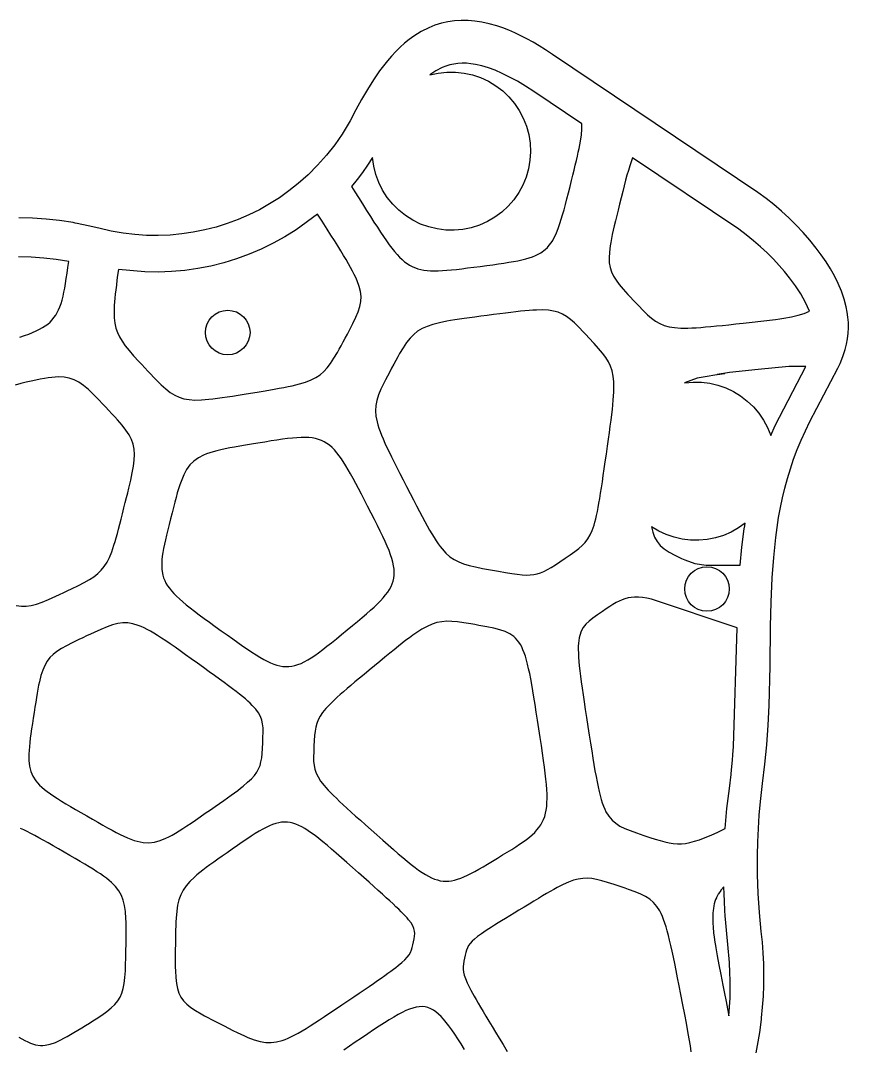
# Model space of a CAD drawing. Header units: millimetres. Extents: x -12999 to -11463, y -8335 to -6839.
# Drawn here: x -12206 to -11463, y -7759 to -6839 of the extents above; entities that cross this region are included whole.
import ezdxf

# ---------------------------------------------------------------- set-up
doc = ezdxf.new("R2010")
doc.units = ezdxf.units.MM
doc.header["$MEASUREMENT"] = 0

msp = doc.modelspace()

# ---------------------------------------------------------------- linework, layer by layer
at = {"color": 5, "linetype": 'Continuous'}
for points in [[(-11546.42, -7769.76), (-11544.13, -7758.25), (-11542.22, -7746.65), (-11540.71, -7734.97), (-11540.67, -7734.58), (-11540.63, -7734.19), (-11540.58, -7733.8), (-11540.54, -7733.41), (-11539.64, -7723.74), (-11539, -7714.04), (-11538.63, -7704.32), (-11538.54, -7694.59), (-11538.71, -7684.87), (-11539.16, -7675.16), (-11539.87, -7665.46), (-11540.85, -7655.8), (-11542.55, -7638.83), (-11543.69, -7621.81), (-11544.3, -7604.77), (-11544.36, -7587.71), (-11544.07, -7575.61), (-11543.5, -7563.52), (-11542.67, -7551.45), (-11541.56, -7539.4), (-11539.63, -7523.21), (-11537.55, -7505.86), (-11535.93, -7488.41), (-11534.73, -7470.87), (-11533.9, -7453.26), (-11532.99, -7417.87), (-11532.46, -7382.4), (-11531.94, -7360.45), (-11531.01, -7338.59), (-11529.74, -7320.41), (-11527.87, -7302.37), (-11525.28, -7284.49), (-11523.67, -7275.62), (-11521.82, -7266.8), (-11519.73, -7258.04), (-11517.38, -7249.34), (-11514.75, -7240.69), (-11511.84, -7232.11), (-11508.63, -7223.6), (-11505.12, -7215.15), (-11501.3, -7206.78), (-11497.16, -7198.47), (-11472.26, -7150.58), (-11470.11, -7146.18), (-11467.54, -7140.02), (-11465.48, -7133.86), (-11464.23, -7128.95), (-11463.35, -7124.04), (-11462.81, -7119.16), (-11462.58, -7114.31), (-11462.67, -7109.51), (-11463.03, -7104.78), (-11463.67, -7100.13), (-11464.55, -7095.57), (-11466.43, -7088.44), (-11468.84, -7081.43), (-11471.74, -7074.53), (-11475.09, -7067.75), (-11478.72, -7061.32), (-11482.69, -7055.01), (-11486.97, -7048.8), (-11491.52, -7042.69), (-11497.2, -7035.64), (-11503.18, -7028.79), (-11509.42, -7022.16), (-11515.91, -7015.76), (-11522.62, -7009.62), (-11529.53, -7003.74), (-11536.61, -6998.16), (-11543.84, -6992.87), (-11544.01, -6992.75), (-11728.23, -6868.99), (-11734.52, -6864.86), (-11740.14, -6861.36), (-11745.7, -6858.08), (-11751.2, -6855.04), (-11756.66, -6852.22), (-11762.08, -6849.65), (-11767.46, -6847.33), (-11772.82, -6845.26), (-11778.16, -6843.44), (-11784.98, -6841.51), (-11791.8, -6840.02), (-11797.9, -6839.1), (-11804, -6838.61), (-11810.09, -6838.55), (-11816.13, -6838.93), (-11822.1, -6839.76), (-11827.98, -6841.05), (-11833.74, -6842.79), (-11839.34, -6845.01), (-11846.17, -6848.44), (-11852.67, -6852.49), (-11856.94, -6855.6), (-11861.08, -6858.96), (-11865.08, -6862.57), (-11868.96, -6866.42), (-11872.73, -6870.48), (-11876.39, -6874.75), (-11883.42, -6883.84), (-11888.98, -6891.89), (-11894.37, -6900.41), (-11899.61, -6909.34), (-11904.72, -6918.65), (-11909.95, -6928.6), (-11917, -6940.44), (-11923.75, -6950.01), (-11931.15, -6959.45), (-11939.1, -6968.44), (-11947.58, -6976.94), (-11956.58, -6984.93), (-11964.81, -6991.45), (-11973.37, -6997.53), (-11982.21, -7003.14), (-11991.34, -7008.27), (-12000.73, -7012.93), (-12010.35, -7017.08), (-12020.2, -7020.74), (-12030.23, -7023.87), (-12040.41, -7026.48), (-12050.7, -7028.54), (-12061.09, -7030.06), (-12071.54, -7031.03), (-12082.05, -7031.45), (-12092.56, -7031.33), (-12103.04, -7030.64), (-12113.46, -7029.42), (-12124.49, -7027.5), (-12135.42, -7024.97), (-12145.06, -7022.63), (-12154.79, -7020.6), (-12156.66, -7020.25), (-12158.53, -7019.91), (-12170.61, -7018.03), (-12182.78, -7016.68), (-12195.05, -7015.86), (-12207.37, -7015.59)], [(-12206.27, -7122.69), (-12202.19, -7121.3), (-12198.42, -7119.91), (-12194.93, -7118.52), (-12191.73, -7117.09), (-12188.78, -7115.63), (-12186.08, -7114.11), (-12183.6, -7112.53), (-12181.34, -7110.85), (-12179.27, -7109.07), (-12177.39, -7107.17), (-12175.69, -7105.13), (-12174.15, -7102.95), (-12172.76, -7100.6), (-12171.51, -7098.09), (-12170.38, -7095.39), (-12169.36, -7092.48), (-12168.43, -7089.36), (-12167.58, -7086.01), (-12166.79, -7082.41), (-12166.05, -7078.55), (-12165.34, -7074.41), (-12164.64, -7069.98), (-12163.95, -7065.25), (-12163.25, -7060.19), (-12162.51, -7054.8), (-12173.65, -7053.01), (-12184.87, -7051.73), (-12196.17, -7050.95), (-12207.52, -7050.69)], [(-12209.5, -7363.41), (-12204.98, -7364.06), (-12200.55, -7364.05), (-12196.05, -7363.41), (-12191.31, -7362.17), (-12186.17, -7360.36), (-12180.49, -7358.01), (-12177.4, -7356.63), (-12174.11, -7355.13), (-12170.61, -7353.51), (-12166.88, -7351.77), (-12163.3, -7350.09), (-12159.93, -7348.5), (-12153.83, -7345.56), (-12148.5, -7342.83), (-12143.84, -7340.2), (-12139.8, -7337.56), (-12136.28, -7334.8), (-12133.21, -7331.8), (-12130.51, -7328.46), (-12128.11, -7324.66), (-12125.92, -7320.28), (-12123.87, -7315.23), (-12121.87, -7309.39), (-12120.87, -7306.14), (-12119.85, -7302.64), (-12118.81, -7298.9), (-12117.73, -7294.88), (-12116.61, -7290.59), (-12115.43, -7286), (-12114.19, -7281.09), (-12112.87, -7275.87), (-12111.66, -7271.08), (-12110.53, -7266.55), (-12109.47, -7262.29), (-12108.49, -7258.26), (-12107.59, -7254.47), (-12106.77, -7250.9), (-12105.4, -7244.36), (-12104.38, -7238.53), (-12103.73, -7233.11), (-12103.51, -7228.02), (-12103.82, -7223.23), (-12104.72, -7218.77), (-12106.22, -7214.55), (-12108.35, -7210.4), (-12111.14, -7206.16), (-12114.63, -7201.68), (-12116.63, -7199.3), (-12118.82, -7196.8), (-12121.2, -7194.16), (-12123.77, -7191.37), (-12126.53, -7188.4), (-12129.48, -7185.24), (-12132.38, -7182.14), (-12135.11, -7179.24), (-12137.69, -7176.55), (-12140.14, -7174.05), (-12144.73, -7169.64), (-12149.06, -7165.99), (-12153.28, -7163.07), (-12157.55, -7160.88), (-12161.96, -7159.4), (-12166.67, -7158.58), (-12171.86, -7158.36), (-12174.69, -7158.47), (-12177.7, -7158.72), (-12180.91, -7159.12), (-12184.34, -7159.65), (-12188, -7160.31), (-12191.92, -7161.12), (-12196.11, -7162.05), (-12200.59, -7163.11), (-12205.38, -7164.3), (-12210.5, -7165.62)], [(-12207.22, -7750.68), (-12204.45, -7752.35), (-12201.82, -7753.8), (-12199.31, -7755.04), (-12196.9, -7756.07), (-12192.32, -7757.51), (-12187.91, -7758.15), (-12185.73, -7758.18), (-12183.55, -7758.01), (-12179.12, -7757.11), (-12174.46, -7755.48), (-12169.45, -7753.15), (-12166.77, -7751.74), (-12163.94, -7750.17), (-12160.96, -7748.43), (-12157.79, -7746.55), (-12154.42, -7744.51), (-12150.85, -7742.32), (-12147.27, -7740.14), (-12143.92, -7738.08), (-12140.79, -7736.14), (-12137.87, -7734.3), (-12132.62, -7730.86), (-12128.13, -7727.65), (-12124.32, -7724.55), (-12121.13, -7721.46), (-12118.52, -7718.26), (-12116.44, -7714.88), (-12114.82, -7711.2), (-12113.6, -7707.12), (-12112.69, -7702.51), (-12112.06, -7697.27), (-12111.63, -7691.3), (-12111.48, -7688), (-12111.36, -7684.47), (-12111.26, -7680.71), (-12111.18, -7676.7), (-12111.11, -7672.42), (-12111.04, -7667.87), (-12110.97, -7663.26), (-12110.92, -7658.94), (-12110.89, -7654.88), (-12110.9, -7651.08), (-12110.96, -7647.51), (-12111.07, -7644.16), (-12111.49, -7638.07), (-12112.26, -7632.68), (-12113.46, -7627.87), (-12115.16, -7623.52), (-12117.45, -7619.5), (-12120.4, -7615.69), (-12124.11, -7611.97), (-12126.26, -7610.11), (-12128.64, -7608.22), (-12131.24, -7606.3), (-12134.08, -7604.32), (-12137.17, -7602.27), (-12140.52, -7600.14), (-12144.14, -7597.91), (-12148.03, -7595.56), (-12152.21, -7593.09), (-12156.69, -7590.47), (-12161.48, -7587.69), (-12166.59, -7584.73), (-12171.72, -7581.77), (-12176.53, -7579), (-12181.05, -7576.41), (-12185.29, -7574.01), (-12189.26, -7571.8), (-12192.99, -7569.77), (-12196.48, -7567.91), (-12199.77, -7566.24), (-12202.86, -7564.74), (-12205.77, -7563.41)], [(-11603.64, -7763.98), (-11604.47, -7758.37), (-11605.48, -7752.23), (-11606.66, -7745.52), (-11608.02, -7738.22), (-11609.53, -7730.28), (-11611.21, -7721.68), (-11613.03, -7712.36), (-11614.53, -7704.76), (-11615.93, -7697.63), (-11617.26, -7690.96), (-11618.53, -7684.71), (-11619.73, -7678.89), (-11620.89, -7673.47), (-11622.01, -7668.43), (-11623.11, -7663.76), (-11624.18, -7659.43), (-11625.25, -7655.44), (-11626.31, -7651.76), (-11627.39, -7648.37), (-11628.49, -7645.27), (-11629.61, -7642.43), (-11630.77, -7639.84), (-11631.98, -7637.47), (-11634.58, -7633.35), (-11637.5, -7629.92), (-11640.83, -7627.02), (-11644.67, -7624.52), (-11649.08, -7622.31), (-11654.14, -7620.24), (-11659.91, -7618.16), (-11663.1, -7617.08), (-11666.5, -7615.93), (-11673.02, -7613.76), (-11678.79, -7611.9), (-11683.96, -7610.39), (-11688.65, -7609.24), (-11692.98, -7608.5), (-11697.08, -7608.17), (-11701.09, -7608.29), (-11705.12, -7608.89), (-11709.32, -7610), (-11713.79, -7611.63), (-11718.68, -7613.82), (-11724.11, -7616.59), (-11727.07, -7618.2), (-11730.21, -7619.97), (-11733.55, -7621.9), (-11737.11, -7623.99), (-11740.9, -7626.25), (-11744.93, -7628.67), (-11749.23, -7631.27), (-11753.8, -7634.04), (-11758.38, -7636.82), (-11762.66, -7639.42), (-11766.67, -7641.86), (-11770.42, -7644.14), (-11773.91, -7646.28), (-11777.16, -7648.29), (-11780.17, -7650.17), (-11782.95, -7651.92), (-11785.51, -7653.57), (-11787.87, -7655.11), (-11792.01, -7657.91), (-11795.44, -7660.41), (-11798.23, -7662.66), (-11800.48, -7664.73), (-11802.25, -7666.69), (-11803.62, -7668.61), (-11804.67, -7670.55), (-11805.49, -7672.58), (-11806.14, -7674.77), (-11806.71, -7677.19), (-11807.28, -7679.89), (-11807.82, -7682.61), (-11808.23, -7685.09), (-11808.46, -7687.46), (-11808.45, -7689.83), (-11808.13, -7692.34), (-11807.46, -7695.1), (-11806.38, -7698.23), (-11804.83, -7701.87), (-11803.86, -7703.91), (-11802.75, -7706.13), (-11801.5, -7708.53), (-11800.1, -7711.13), (-11798.53, -7713.95), (-11796.8, -7717), (-11794.9, -7720.3), (-11792.82, -7723.86), (-11790.55, -7727.7), (-11788.08, -7731.83), (-11785.41, -7736.28), (-11782.54, -7741.04), (-11779.45, -7746.15), (-11776.13, -7751.61), (-11772.59, -7757.44), (-11768.81, -7763.66)], [(-11807.2, -7761.73), (-11810.28, -7756.82), (-11813.2, -7752.26), (-11815.98, -7748.05), (-11818.63, -7744.19), (-11821.17, -7740.67), (-11823.62, -7737.49), (-11825.99, -7734.65), (-11828.31, -7732.14), (-11830.58, -7729.95), (-11832.83, -7728.09), (-11835.09, -7726.52), (-11837.47, -7725.22), (-11840, -7724.23), (-11842.65, -7723.59), (-11845.32, -7723.34), (-11848.01, -7723.43), (-11850.76, -7723.85), (-11853.64, -7724.57), (-11856.67, -7725.6), (-11859.87, -7726.93), (-11863.27, -7728.55), (-11866.88, -7730.47), (-11870.72, -7732.67), (-11874.81, -7735.15), (-11879.17, -7737.91), (-11883.82, -7740.93), (-11888.79, -7744.22), (-11894.08, -7747.77), (-11899.72, -7751.57), (-11905.32, -7755.35), (-11910.57, -7758.91), (-11915.47, -7762.25)]]:
    msp.add_lwpolyline(points, dxfattribs=at)
for points in [[(-11724.02, -7027.48), (-11722.78, -7024.22), (-11721.56, -7020.7), (-11720.36, -7016.89), (-11719.15, -7012.78), (-11717.92, -7008.37), (-11716.66, -7003.64), (-11715.35, -6998.57), (-11713.97, -6993.15), (-11712.52, -6987.37), (-11711.22, -6982.21), (-11710, -6977.33), (-11708.86, -6972.71), (-11707.79, -6968.36), (-11706.81, -6964.25), (-11705.91, -6960.37), (-11705.1, -6956.71), (-11704.37, -6953.25), (-11703.18, -6946.9), (-11702.36, -6941.19), (-11701.92, -6936.04), (-11701.87, -6931.32), (-11745.11, -6902.27), (-11752.61, -6897.4), (-11759.8, -6893.07), (-11766.7, -6889.26), (-11773.34, -6885.98), (-11779.71, -6883.21), (-11785.83, -6880.94), (-11791.73, -6879.18), (-11797.41, -6877.9), (-11801.48, -6877.29), (-11805.49, -6876.96), (-11809.41, -6876.92), (-11813.24, -6877.16), (-11816.95, -6877.67), (-11820.55, -6878.46), (-11824.01, -6879.5), (-11827.33, -6880.81), (-11832.82, -6883.67), (-11838.28, -6887.37), (-11830.73, -6885.68), (-11823.05, -6884.83), (-11815.31, -6884.81), (-11807.62, -6885.64), (-11800.06, -6887.29), (-11792.73, -6889.76), (-11785.72, -6893.02), (-11779.09, -6897.01), (-11772.94, -6901.71), (-11767.34, -6907.04), (-11762.35, -6912.95), (-11758.04, -6919.37), (-11754.45, -6926.22), (-11751.62, -6933.43), (-11749.6, -6940.89), (-11748.4, -6948.53), (-11748.04, -6956.26), (-11748.52, -6963.98), (-11749.84, -6971.6), (-11751.98, -6979.04), (-11754.91, -6986.19), (-11758.61, -6992.99), (-11763.02, -6999.34), (-11768.1, -7005.18), (-11773.78, -7010.42), (-11780, -7015.02), (-11786.69, -7018.92), (-11793.76, -7022.06), (-11801.12, -7024.42), (-11808.7, -7025.96), (-11816.41, -7026.66), (-11824.14, -7026.53), (-11831.82, -7025.55), (-11839.34, -7023.75), (-11846.62, -7021.13), (-11853.57, -7017.75), (-11860.12, -7013.62), (-11866.17, -7008.81), (-11871.67, -7003.36), (-11876.54, -6997.36), (-11880.73, -6990.85), (-11884.19, -6983.93), (-11886.87, -6976.68), (-11888.75, -6969.17), (-11889.8, -6961.51), (-11894.16, -6968.24), (-11898.75, -6974.81), (-11903.56, -6981.22), (-11908.59, -6987.45), (-11905.61, -6992.26), (-11902.36, -6997.43), (-11898.86, -7002.98), (-11895.08, -7008.94), (-11891.67, -7014.3), (-11888.47, -7019.33), (-11885.44, -7024.03), (-11882.58, -7028.41), (-11879.87, -7032.48), (-11877.28, -7036.25), (-11874.8, -7039.72), (-11872.41, -7042.91), (-11870.08, -7045.83), (-11867.81, -7048.49), (-11865.56, -7050.88), (-11863.33, -7053.04), (-11861.09, -7054.95), (-11858.83, -7056.64), (-11856.52, -7058.11), (-11854.14, -7059.37), (-11849.15, -7061.31), (-11843.71, -7062.53), (-11840.77, -7062.89), (-11837.67, -7063.11), (-11834.37, -7063.19), (-11830.87, -7063.14), (-11827.13, -7062.96), (-11823.15, -7062.68), (-11818.91, -7062.29), (-11814.39, -7061.81), (-11809.57, -7061.24), (-11804.42, -7060.6), (-11798.95, -7059.89), (-11793.11, -7059.12), (-11787.28, -7058.35), (-11781.8, -7057.62), (-11776.67, -7056.9), (-11771.87, -7056.2), (-11767.38, -7055.5), (-11763.2, -7054.78), (-11759.3, -7054.04), (-11755.67, -7053.25), (-11752.3, -7052.41), (-11749.18, -7051.5), (-11746.28, -7050.52), (-11743.6, -7049.44), (-11741.12, -7048.26), (-11738.82, -7046.95), (-11734.7, -7043.92), (-11732.85, -7042.16), (-11731.14, -7040.23), (-11729.54, -7038.11), (-11728.05, -7035.79), (-11726.64, -7033.25), (-11725.3, -7030.49)], [(-11505.42, -7083.83), (-11510.23, -7076.46), (-11515.4, -7069.43), (-11519.87, -7063.86), (-11524.73, -7058.25), (-11529.96, -7052.63), (-11535.55, -7047.04), (-11541.48, -7041.53), (-11547.73, -7036.13), (-11554.3, -7030.9), (-11561.15, -7025.86), (-11656.52, -6961.79), (-11657.76, -6965.28), (-11658.97, -6969.02), (-11660.18, -6973.04), (-11661.39, -6977.34), (-11662.63, -6981.94), (-11663.9, -6986.84), (-11665.23, -6992.07), (-11666.63, -6997.63), (-11668.05, -7003.3), (-11669.38, -7008.62), (-11670.62, -7013.62), (-11671.76, -7018.3), (-11672.8, -7022.68), (-11673.74, -7026.79), (-11674.58, -7030.63), (-11675.32, -7034.23), (-11675.95, -7037.59), (-11676.48, -7040.74), (-11677.19, -7046.46), (-11677.46, -7051.52), (-11677.26, -7056.04), (-11676.56, -7060.18), (-11675.35, -7064.06), (-11673.58, -7067.83), (-11671.24, -7071.61), (-11668.32, -7075.5), (-11664.8, -7079.67), (-11660.66, -7084.25), (-11658.36, -7086.73), (-11655.9, -7089.38), (-11651.2, -7094.39), (-11646.97, -7098.77), (-11643.09, -7102.54), (-11639.39, -7105.74), (-11635.74, -7108.39), (-11631.99, -7110.52), (-11627.99, -7112.17), (-11623.61, -7113.36), (-11618.69, -7114.13), (-11613.09, -7114.49), (-11610, -7114.54), (-11606.67, -7114.5), (-11603.11, -7114.37), (-11599.29, -7114.17), (-11595.18, -7113.88), (-11590.78, -7113.53), (-11586.07, -7113.11), (-11581.03, -7112.62), (-11575.63, -7112.07), (-11569.87, -7111.46), (-11563.71, -7110.8), (-11557.16, -7110.09), (-11551.66, -7109.5), (-11528.24, -7106.74), (-11528.23, -7106.74), (-11524.29, -7106.18), (-11524.29, -7106.18), (-11520.57, -7105.6), (-11520.56, -7105.6), (-11513.74, -7104.35), (-11513.73, -7104.35), (-11507.67, -7102.94), (-11507.66, -7102.94), (-11502.28, -7101.3), (-11502.27, -7101.3), (-11497.49, -7099.38), (-11501.1, -7091.51)], [(-11921.32, -7136.35), (-11919.68, -7133.43), (-11917.97, -7130.32), (-11916.16, -7126.99), (-11914.24, -7123.45), (-11912.32, -7119.87), (-11910.52, -7116.5), (-11908.85, -7113.34), (-11907.32, -7110.35), (-11904.67, -7104.83), (-11902.6, -7099.8), (-11901.14, -7095.12), (-11900.3, -7090.63), (-11900.11, -7086.23), (-11900.58, -7081.75), (-11901.73, -7077.06), (-11903.56, -7071.98), (-11904.75, -7069.26), (-11906.12, -7066.39), (-11907.68, -7063.36), (-11909.42, -7060.15), (-11911.36, -7056.73), (-11913.49, -7053.1), (-11915.81, -7049.24), (-11918.34, -7045.13), (-11921.07, -7040.74), (-11924.01, -7036.07), (-11927.15, -7031.1), (-11930.51, -7025.81), (-11935.02, -7018.71), (-11939.18, -7012.22), (-11958.35, -7026.34), (-11958.36, -7026.35), (-11968.48, -7032.65), (-11978.91, -7038.42), (-11978.92, -7038.43), (-11989.62, -7043.64), (-11989.65, -7043.65), (-12000.59, -7048.3), (-12000.63, -7048.32), (-12011.81, -7052.39), (-12011.84, -7052.4), (-12023.24, -7055.9), (-12023.25, -7055.9), (-12034.82, -7058.81), (-12034.83, -7058.81), (-12046.53, -7061.11), (-12046.55, -7061.11), (-12058.34, -7062.8), (-12058.37, -7062.8), (-12070.24, -7063.87), (-12070.26, -7063.87), (-12082.18, -7064.33), (-12082.2, -7064.33), (-12094.13, -7064.16), (-12117.89, -7061.98), (-12118.55, -7066.95), (-12119.16, -7071.63), (-12119.72, -7076.02), (-12120.22, -7080.15), (-12120.65, -7084.02), (-12121.02, -7087.66), (-12121.32, -7091.08), (-12121.54, -7094.29), (-12121.74, -7100.15), (-12121.6, -7105.39), (-12121.08, -7110.1), (-12120.16, -7114.44), (-12118.8, -7118.51), (-12116.96, -7122.45), (-12114.61, -7126.38), (-12111.73, -7130.41), (-12108.28, -7134.67), (-12104.23, -7139.29), (-12099.56, -7144.4), (-12096.98, -7147.18), (-12094.23, -7150.12), (-12091.4, -7153.14), (-12088.74, -7155.97), (-12086.23, -7158.61), (-12083.85, -7161.07), (-12079.4, -7165.45), (-12075.27, -7169.16), (-12071.3, -7172.23), (-12067.37, -7174.68), (-12063.34, -7176.56), (-12059.05, -7177.89), (-12054.38, -7178.7), (-12049.18, -7179.04), (-12043.32, -7178.93), (-12040.1, -7178.72), (-12036.66, -7178.41), (-12032.98, -7178.01), (-12029.06, -7177.51), (-12024.86, -7176.93), (-12020.37, -7176.26), (-12015.57, -7175.52), (-12010.46, -7174.7), (-12005, -7173.81), (-11999.19, -7172.86), (-11993.39, -7171.91), (-11987.95, -7171), (-11982.86, -7170.15), (-11978.09, -7169.32), (-11973.63, -7168.53), (-11969.46, -7167.74), (-11965.58, -7166.97), (-11961.96, -7166.19), (-11958.59, -7165.41), (-11955.45, -7164.6), (-11949.82, -7162.9), (-11944.94, -7161), (-11940.69, -7158.85), (-11936.93, -7156.37), (-11933.55, -7153.47), (-11930.42, -7150.09), (-11927.42, -7146.16), (-11924.43, -7141.6)], [(-11687.99, -7279.22), (-11687.27, -7275.56), (-11686.55, -7271.6), (-11685.82, -7267.35), (-11685.07, -7262.76), (-11684.3, -7257.84), (-11683.5, -7252.56), (-11682.67, -7246.9), (-11681.79, -7240.85), (-11680.86, -7234.39), (-11679.87, -7227.5), (-11678.89, -7220.61), (-11677.97, -7214.15), (-11677.12, -7208.09), (-11676.35, -7202.42), (-11675.65, -7197.12), (-11675.02, -7192.16), (-11674.48, -7187.54), (-11674.02, -7183.23), (-11673.65, -7179.2), (-11673.37, -7175.45), (-11673.18, -7171.96), (-11673.09, -7168.69), (-11673.09, -7165.64), (-11673.2, -7162.79), (-11673.72, -7157.6), (-11674.69, -7152.96), (-11676.11, -7148.72), (-11678.02, -7144.74), (-11680.44, -7140.84), (-11683.39, -7136.89), (-11686.89, -7132.73), (-11690.98, -7128.21), (-11695.66, -7123.17), (-11698.1, -7120.55), (-11700.4, -7118.1), (-11704.65, -7113.69), (-11708.53, -7109.9), (-11712.19, -7106.7), (-11715.77, -7104.06), (-11719.38, -7101.96), (-11723.16, -7100.36), (-11727.24, -7099.23), (-11731.76, -7098.52), (-11736.87, -7098.22), (-11742.68, -7098.29), (-11745.89, -7098.45), (-11749.33, -7098.7), (-11753.01, -7099.02), (-11756.96, -7099.42), (-11761.18, -7099.89), (-11765.69, -7100.43), (-11770.51, -7101.03), (-11775.65, -7101.69), (-11781.14, -7102.4), (-11786.99, -7103.17), (-11792.57, -7103.91), (-11797.83, -7104.61), (-11802.77, -7105.28), (-11807.41, -7105.93), (-11811.76, -7106.56), (-11815.84, -7107.19), (-11819.66, -7107.81), (-11823.24, -7108.44), (-11829.8, -7109.77), (-11835.63, -7111.27), (-11840.79, -7112.99), (-11845.34, -7115.03), (-11849.32, -7117.42), (-11852.86, -7120.26), (-11856.12, -7123.6), (-11859.21, -7127.53), (-11862.28, -7132.12), (-11865.46, -7137.45), (-11867.13, -7140.42), (-11868.88, -7143.59), (-11870.73, -7146.99), (-11872.69, -7150.62), (-11874.63, -7154.23), (-11876.44, -7157.62), (-11878.12, -7160.81), (-11879.67, -7163.82), (-11882.33, -7169.41), (-11884.43, -7174.55), (-11885.92, -7179.4), (-11886.8, -7184.08), (-11887.05, -7188.75), (-11886.68, -7193.57), (-11885.67, -7198.71), (-11884.92, -7201.45), (-11884, -7204.34), (-11882.91, -7207.38), (-11881.66, -7210.6), (-11880.23, -7214.02), (-11878.62, -7217.66), (-11876.84, -7221.53), (-11874.87, -7225.65), (-11872.72, -7230.05), (-11870.39, -7234.73), (-11867.87, -7239.73), (-11865.16, -7245.05), (-11862.25, -7250.72), (-11859.16, -7256.75), (-11856.02, -7262.86), (-11853.07, -7268.59), (-11850.29, -7273.95), (-11847.68, -7278.96), (-11845.21, -7283.63), (-11842.88, -7287.97), (-11840.66, -7292), (-11838.56, -7295.73), (-11836.54, -7299.18), (-11834.6, -7302.36), (-11832.73, -7305.28), (-11830.91, -7307.96), (-11829.12, -7310.4), (-11827.36, -7312.63), (-11823.85, -7316.5), (-11820.27, -7319.67), (-11816.51, -7322.24), (-11812.45, -7324.34), (-11807.99, -7326.06), (-11803.02, -7327.52), (-11797.42, -7328.82), (-11791.09, -7330.08), (-11787.61, -7330.73), (-11783.91, -7331.4), (-11780.21, -7332.08), (-11776.73, -7332.71), (-11770.41, -7333.82), (-11764.85, -7334.73), (-11759.95, -7335.42), (-11755.61, -7335.88), (-11751.74, -7336.08), (-11748.23, -7336.02), (-11744.99, -7335.68), (-11741.93, -7335.05), (-11738.93, -7334.1), (-11735.91, -7332.83), (-11732.76, -7331.22), (-11729.38, -7329.25), (-11725.69, -7326.91), (-11721.58, -7324.19), (-11716.95, -7321.07), (-11712.33, -7317.92), (-11708.27, -7315.06), (-11704.72, -7312.33), (-11701.61, -7309.61), (-11698.91, -7306.76), (-11696.55, -7303.65), (-11694.47, -7300.12), (-11692.64, -7296.05), (-11690.98, -7291.3), (-11690.2, -7288.63), (-11689.45, -7285.74), (-11688.71, -7282.6)], [(-11500.99, -7148.9), (-11516.17, -7149.06), (-11543.54, -7151.55), (-11569.47, -7154.42), (-11580.6, -7156.27), (-11573.55, -7155.24), (-11598.45, -7159.5), (-11609.65, -7163.7), (-11602.14, -7163.02), (-11594.6, -7163.14), (-11587.11, -7164.07), (-11579.77, -7165.78), (-11572.65, -7168.26), (-11565.83, -7171.48), (-11559.39, -7175.41), (-11553.4, -7180), (-11547.94, -7185.19), (-11543.06, -7190.94), (-11538.81, -7197.17), (-11535.25, -7203.82), (-11532.42, -7210.81), (-11528.34, -7201.87)], [(-11872.06, -7344.04), (-11871.22, -7341.53), (-11870.63, -7338.97), (-11870.3, -7336.33), (-11870.23, -7333.61), (-11870.4, -7330.77), (-11870.83, -7327.8), (-11871.5, -7324.68), (-11872.42, -7321.38), (-11873.57, -7317.89), (-11874.96, -7314.19), (-11876.59, -7310.26), (-11878.44, -7306.07), (-11880.52, -7301.61), (-11882.82, -7296.85), (-11885.34, -7291.77), (-11888.07, -7286.36), (-11891.02, -7280.59), (-11894.18, -7274.44), (-11897.06, -7268.83), (-11899.79, -7263.53), (-11902.38, -7258.56), (-11904.84, -7253.89), (-11907.19, -7249.51), (-11909.43, -7245.43), (-11911.59, -7241.64), (-11913.67, -7238.12), (-11917.72, -7231.81), (-11921.83, -7226.3), (-11923.95, -7223.86), (-11926.13, -7221.65), (-11928.37, -7219.69), (-11930.68, -7218), (-11933.07, -7216.56), (-11935.56, -7215.36), (-11938.18, -7214.39), (-11940.94, -7213.65), (-11943.86, -7213.12), (-11946.96, -7212.78), (-11950.27, -7212.63), (-11953.81, -7212.66), (-11957.59, -7212.84), (-11961.63, -7213.18), (-11965.97, -7213.66), (-11970.61, -7214.27), (-11975.57, -7214.99), (-11980.89, -7215.82), (-11986.58, -7216.73), (-11992.66, -7217.73), (-11998.4, -7218.67), (-12003.79, -7219.57), (-12008.85, -7220.43), (-12013.58, -7221.27), (-12018, -7222.09), (-12022.12, -7222.92), (-12025.96, -7223.75), (-12029.53, -7224.61), (-12032.84, -7225.51), (-12035.92, -7226.45), (-12038.77, -7227.46), (-12041.4, -7228.53), (-12046.1, -7230.96), (-12050.14, -7233.85), (-12053.62, -7237.31), (-12056.61, -7241.43), (-12057.96, -7243.77), (-12059.24, -7246.31), (-12060.46, -7249.06), (-12061.63, -7252.04), (-12062.76, -7255.26), (-12063.88, -7258.74), (-12065, -7262.48), (-12066.13, -7266.5), (-12067.29, -7270.81), (-12068.49, -7275.43), (-12069.75, -7280.36), (-12071.08, -7285.62), (-12072.38, -7290.79), (-12073.59, -7295.65), (-12074.7, -7300.22), (-12075.71, -7304.51), (-12076.59, -7308.54), (-12077.36, -7312.32), (-12077.99, -7315.89), (-12078.48, -7319.25), (-12078.82, -7322.42), (-12079.01, -7325.43), (-12078.88, -7331.01), (-12078.02, -7336.15), (-12077.29, -7338.61), (-12076.35, -7341), (-12075.18, -7343.35), (-12073.79, -7345.68), (-12072.16, -7348), (-12070.29, -7350.33), (-12068.16, -7352.69), (-12065.77, -7355.1), (-12063.11, -7357.58), (-12060.18, -7360.15), (-12056.95, -7362.82), (-12053.42, -7365.62), (-12049.6, -7368.56), (-12045.46, -7371.66), (-12040.99, -7374.94), (-12036.2, -7378.42), (-12031.07, -7382.12), (-12025.59, -7386.05), (-12020.27, -7389.87), (-12015.27, -7393.44), (-12010.56, -7396.77), (-12006.13, -7399.87), (-12001.96, -7402.72), (-11998.03, -7405.33), (-11994.31, -7407.71), (-11990.79, -7409.84), (-11987.46, -7411.73), (-11984.29, -7413.38), (-11981.26, -7414.79), (-11978.35, -7415.96), (-11975.56, -7416.89), (-11972.84, -7417.57), (-11970.18, -7418.02), (-11967.52, -7418.23), (-11964.86, -7418.18), (-11962.18, -7417.87), (-11959.46, -7417.3), (-11956.71, -7416.45), (-11953.89, -7415.34), (-11951, -7413.96), (-11948, -7412.32), (-11944.87, -7410.4), (-11941.59, -7408.21), (-11938.15, -7405.76), (-11934.51, -7403.03), (-11930.66, -7400.04), (-11926.56, -7396.78), (-11922.21, -7393.25), (-11917.58, -7389.44), (-11912.64, -7385.37), (-11907.85, -7381.42), (-11903.37, -7377.71), (-11899.19, -7374.2), (-11895.3, -7370.89), (-11891.71, -7367.75), (-11888.41, -7364.77), (-11885.4, -7361.92), (-11882.67, -7359.18), (-11880.22, -7356.54), (-11878.04, -7353.97), (-11876.14, -7351.45), (-11874.52, -7348.97), (-11873.16, -7346.51)], [(-11558.27, -7310.96), (-11556.1, -7294.65), (-11555.69, -7292.07), (-11555.28, -7289.49), (-11561.38, -7293.85), (-11567.92, -7297.54), (-11574.8, -7300.53), (-11581.97, -7302.76), (-11589.32, -7304.23), (-11596.8, -7304.92), (-11604.3, -7304.81), (-11611.75, -7303.91), (-11619.06, -7302.23), (-11626.16, -7299.79), (-11632.96, -7296.61), (-11639.38, -7292.73), (-11638.33, -7297.62), (-11636.68, -7302.05), (-11634.4, -7305.98), (-11631.48, -7309.49), (-11627.88, -7312.66), (-11623.53, -7315.61), (-11618.37, -7318.4), (-11615.48, -7319.77), (-11612.36, -7321.12), (-11609.46, -7322.57), (-11600.48, -7325.81), (-11590.46, -7327.15), (-11559.88, -7327.13)], [(-11562.51, -7383.47), (-11639.26, -7357.77), (-11643.63, -7356.95), (-11647.6, -7356.39), (-11651.2, -7356.08), (-11654.51, -7356.02), (-11657.57, -7356.22), (-11660.44, -7356.66), (-11663.18, -7357.35), (-11665.84, -7358.27), (-11668.49, -7359.43), (-11671.17, -7360.83), (-11673.95, -7362.45), (-11676.87, -7364.3), (-11680.01, -7366.37), (-11683.4, -7368.67), (-11687.99, -7371.8), (-11691.99, -7374.66), (-11695.43, -7377.42), (-11698.31, -7380.2), (-11700.66, -7383.18), (-11702.51, -7386.51), (-11703.85, -7390.32), (-11704.34, -7392.46), (-11704.71, -7394.78), (-11704.97, -7397.3), (-11705.11, -7400.03), (-11705.14, -7403), (-11705.06, -7406.23), (-11704.88, -7409.74), (-11704.59, -7413.53), (-11704.2, -7417.64), (-11703.71, -7422.08), (-11703.12, -7426.88), (-11702.44, -7432.04), (-11701.67, -7437.59), (-11700.8, -7443.55), (-11699.86, -7449.93), (-11698.82, -7456.77), (-11697.7, -7464.06), (-11696.51, -7471.85), (-11695.3, -7479.67), (-11694.17, -7487), (-11693.09, -7493.86), (-11692.07, -7500.26), (-11691.08, -7506.23), (-11690.13, -7511.78), (-11689.2, -7516.94), (-11688.28, -7521.71), (-11687.36, -7526.12), (-11686.44, -7530.19), (-11685.5, -7533.94), (-11684.53, -7537.38), (-11683.53, -7540.52), (-11682.49, -7543.4), (-11681.4, -7546.03), (-11680.24, -7548.42), (-11677.71, -7552.56), (-11674.83, -7556), (-11671.53, -7558.85), (-11667.76, -7561.28), (-11663.44, -7563.43), (-11658.48, -7565.45), (-11652.82, -7567.48), (-11646.39, -7569.66), (-11641.01, -7571.46), (-11636.12, -7573.04), (-11631.64, -7574.4), (-11627.49, -7575.52), (-11623.59, -7576.37), (-11619.85, -7576.94), (-11616.19, -7577.22), (-11612.53, -7577.18), (-11608.78, -7576.82), (-11604.86, -7576.1), (-11600.7, -7575.02), (-11596.19, -7573.55), (-11591.27, -7571.69), (-11585.85, -7569.41), (-11579.85, -7566.69), (-11573.18, -7563.52), (-11571.63, -7545.53), (-11569.51, -7527.59), (-11567.97, -7514.96), (-11567.94, -7514.78), (-11567.56, -7510.96), (-11566.69, -7502.26), (-11566.29, -7497.32), (-11565.69, -7489.94)], [(-11988.33, -7486.68), (-11988.1, -7481.67), (-11987.99, -7477.23), (-11988.09, -7473.24), (-11988.47, -7469.6), (-11989.23, -7466.21), (-11990.45, -7462.96), (-11992.22, -7459.75), (-11994.62, -7456.47), (-11997.74, -7453.01), (-11999.59, -7451.19), (-12001.66, -7449.28), (-12003.95, -7447.28), (-12006.48, -7445.18), (-12009.24, -7442.95), (-12012.27, -7440.58), (-12015.56, -7438.07), (-12019.12, -7435.39), (-12022.97, -7432.55), (-12027.13, -7429.51), (-12031.58, -7426.28), (-12036.36, -7422.83), (-12041.47, -7419.16), (-12046.92, -7415.25), (-12052.46, -7411.28), (-12057.65, -7407.56), (-12062.51, -7404.1), (-12067.07, -7400.88), (-12071.35, -7397.91), (-12075.35, -7395.17), (-12079.11, -7392.66), (-12082.64, -7390.38), (-12085.96, -7388.32), (-12089.09, -7386.48), (-12092.05, -7384.86), (-12094.85, -7383.44), (-12097.52, -7382.23), (-12100.08, -7381.22), (-12104.91, -7379.77), (-12109.51, -7379.06), (-12113.98, -7379.04), (-12118.46, -7379.65), (-12123.1, -7380.84), (-12128.08, -7382.57), (-12133.54, -7384.82), (-12139.61, -7387.54), (-12142.91, -7389.08), (-12146.42, -7390.72), (-12149.95, -7392.37), (-12153.26, -7393.93), (-12159.28, -7396.83), (-12164.54, -7399.51), (-12169.1, -7402.09), (-12173.03, -7404.65), (-12176.41, -7407.31), (-12179.31, -7410.2), (-12181.81, -7413.43), (-12183.94, -7417.11), (-12185.77, -7421.34), (-12187.36, -7426.23), (-12188.79, -7431.88), (-12189.46, -7435.03), (-12190.12, -7438.42), (-12190.78, -7442.05), (-12191.44, -7445.94), (-12192.11, -7450.11), (-12192.81, -7454.58), (-12193.54, -7459.34), (-12194.31, -7464.43), (-12195.06, -7469.4), (-12195.75, -7474.08), (-12196.38, -7478.47), (-12196.94, -7482.59), (-12197.41, -7486.45), (-12197.79, -7490.07), (-12198.07, -7493.47), (-12198.25, -7496.66), (-12198.3, -7499.65), (-12198.23, -7502.47), (-12197.69, -7507.64), (-12196.53, -7512.31), (-12194.67, -7516.61), (-12192.06, -7520.64), (-12190.44, -7522.6), (-12188.6, -7524.53), (-12186.54, -7526.46), (-12184.25, -7528.41), (-12181.7, -7530.38), (-12178.91, -7532.4), (-12175.85, -7534.49), (-12172.52, -7536.65), (-12168.91, -7538.9), (-12165.02, -7541.27), (-12160.82, -7543.76), (-12156.32, -7546.4), (-12151.5, -7549.2), (-12146.36, -7552.17), (-12141.21, -7555.15), (-12136.38, -7557.93), (-12131.84, -7560.51), (-12127.57, -7562.9), (-12123.56, -7565.1), (-12119.79, -7567.1), (-12116.23, -7568.91), (-12112.86, -7570.52), (-12109.67, -7571.93), (-12106.64, -7573.15), (-12103.74, -7574.17), (-12100.95, -7574.99), (-12095.65, -7576.04), (-12090.58, -7576.29), (-12085.59, -7575.75), (-12080.54, -7574.42), (-12075.26, -7572.31), (-12072.48, -7570.96), (-12069.58, -7569.42), (-12066.55, -7567.67), (-12063.36, -7565.73), (-12060, -7563.59), (-12056.44, -7561.25), (-12052.66, -7558.71), (-12048.66, -7555.97), (-12044.4, -7553.04), (-12039.87, -7549.9), (-12035.31, -7546.73), (-12031.04, -7543.76), (-12027.04, -7540.97), (-12023.3, -7538.34), (-12019.82, -7535.88), (-12016.59, -7533.56), (-12013.6, -7531.38), (-12010.83, -7529.32), (-12008.28, -7527.37), (-12005.95, -7525.52), (-12001.86, -7522.08), (-11998.5, -7518.89), (-11995.79, -7515.88), (-11993.65, -7512.93), (-11992, -7509.98), (-11990.78, -7506.91), (-11989.9, -7503.64), (-11989.29, -7500.07), (-11988.88, -7496.12), (-11988.58, -7491.69)], [(-11738.17, -7489.17), (-11739.28, -7481.88), (-11740.47, -7474.12), (-11741.67, -7466.33), (-11742.8, -7459.03), (-11743.88, -7452.2), (-11744.9, -7445.82), (-11745.89, -7439.87), (-11746.85, -7434.35), (-11747.8, -7429.22), (-11748.73, -7424.48), (-11749.67, -7420.11), (-11750.62, -7416.09), (-11751.59, -7412.4), (-11752.59, -7409.02), (-11753.64, -7405.95), (-11754.74, -7403.15), (-11755.89, -7400.62), (-11757.12, -7398.34), (-11758.44, -7396.28), (-11759.84, -7394.44), (-11761.34, -7392.79), (-11762.95, -7391.31), (-11766.54, -7388.84), (-11770.68, -7386.86), (-11775.45, -7385.26), (-11780.92, -7383.88), (-11787.19, -7382.59), (-11790.64, -7381.95), (-11794.32, -7381.27), (-11797.99, -7380.6), (-11801.44, -7379.99), (-11807.75, -7378.92), (-11813.39, -7378.13), (-11818.5, -7377.67), (-11823.21, -7377.58), (-11827.67, -7377.93), (-11832.01, -7378.77), (-11836.37, -7380.16), (-11840.87, -7382.15), (-11845.66, -7384.8), (-11848.2, -7386.39), (-11850.86, -7388.16), (-11853.66, -7390.13), (-11856.62, -7392.29), (-11859.75, -7394.66), (-11863.07, -7397.24), (-11866.61, -7400.04), (-11870.37, -7403.07), (-11874.37, -7406.32), (-11878.64, -7409.82), (-11883.19, -7413.56), (-11888.03, -7417.55), (-11892.85, -7421.53), (-11897.37, -7425.26), (-11901.59, -7428.76), (-11905.54, -7432.05), (-11909.21, -7435.13), (-11912.63, -7438.02), (-11915.79, -7440.74), (-11918.71, -7443.29), (-11921.4, -7445.69), (-11923.87, -7447.95), (-11926.12, -7450.09), (-11928.18, -7452.11), (-11931.72, -7455.89), (-11934.59, -7459.38), (-11936.84, -7462.68), (-11938.57, -7465.91), (-11939.85, -7469.18), (-11940.77, -7472.58), (-11941.4, -7476.22), (-11941.83, -7480.21), (-11942.13, -7484.66), (-11942.38, -7489.66), (-11942.61, -7494.67), (-11942.72, -7499.13), (-11942.63, -7503.16), (-11942.27, -7506.87), (-11941.54, -7510.38), (-11940.37, -7513.82), (-11938.67, -7517.28), (-11936.35, -7520.9), (-11933.34, -7524.79), (-11931.55, -7526.87), (-11929.56, -7529.06), (-11927.35, -7531.38), (-11924.91, -7533.83), (-11922.24, -7536.44), (-11919.32, -7539.22), (-11916.15, -7542.19), (-11912.7, -7545.35), (-11908.98, -7548.73), (-11904.98, -7552.33), (-11900.67, -7556.17), (-11896.06, -7560.27), (-11891.13, -7564.65), (-11885.87, -7569.31), (-11880.61, -7573.96), (-11875.67, -7578.31), (-11871.04, -7582.38), (-11866.68, -7586.15), (-11862.58, -7589.64), (-11858.72, -7592.85), (-11855.08, -7595.78), (-11851.64, -7598.44), (-11848.38, -7600.83), (-11845.28, -7602.95), (-11842.33, -7604.81), (-11839.5, -7606.41), (-11836.78, -7607.76), (-11834.13, -7608.85), (-11831.55, -7609.71), (-11829, -7610.32), (-11826.48, -7610.69), (-11823.95, -7610.83), (-11821.41, -7610.73), (-11818.82, -7610.41), (-11816.18, -7609.86), (-11813.46, -7609.09), (-11810.65, -7608.1), (-11807.72, -7606.9), (-11804.65, -7605.49), (-11801.42, -7603.87), (-11798.02, -7602.05), (-11794.42, -7600.03), (-11790.6, -7597.81), (-11786.55, -7595.41), (-11782.24, -7592.82), (-11777.66, -7590.04), (-11773.12, -7587.28), (-11768.86, -7584.68), (-11764.88, -7582.22), (-11761.17, -7579.86), (-11757.73, -7577.61), (-11754.54, -7575.42), (-11751.6, -7573.28), (-11748.91, -7571.18), (-11746.45, -7569.09), (-11744.22, -7566.98), (-11742.21, -7564.82), (-11740.41, -7562.61), (-11738.82, -7560.3), (-11737.43, -7557.89), (-11736.26, -7555.37), (-11735.28, -7552.71), (-11734.49, -7549.9), (-11733.89, -7546.92), (-11733.46, -7543.73), (-11733.19, -7540.32), (-11733.09, -7536.66), (-11733.14, -7532.74), (-11733.33, -7528.53), (-11733.66, -7524), (-11734.12, -7519.15), (-11734.71, -7513.94), (-11735.41, -7508.36), (-11736.23, -7502.39), (-11737.15, -7496)], [(-11854.16, -7670.29), (-11853.57, -7667.85), (-11853, -7665.15), (-11852.47, -7662.44), (-11852.08, -7660), (-11851.93, -7657.72), (-11852.08, -7655.51), (-11852.63, -7653.26), (-11853.66, -7650.89), (-11855.24, -7648.29), (-11857.45, -7645.36), (-11858.82, -7643.75), (-11860.38, -7642.01), (-11862.14, -7640.15), (-11864.11, -7638.15), (-11866.3, -7635.99), (-11868.72, -7633.66), (-11871.38, -7631.16), (-11874.28, -7628.47), (-11877.45, -7625.57), (-11880.89, -7622.45), (-11884.6, -7619.11), (-11888.61, -7615.53), (-11892.92, -7611.7), (-11897.53, -7607.6), (-11902.47, -7603.23), (-11907.74, -7598.56), (-11912.88, -7594.01), (-11917.72, -7589.74), (-11922.28, -7585.75), (-11926.56, -7582.04), (-11930.6, -7578.61), (-11934.4, -7575.45), (-11937.99, -7572.56), (-11941.38, -7569.93), (-11944.6, -7567.57), (-11947.66, -7565.48), (-11950.58, -7563.64), (-11953.38, -7562.06), (-11956.07, -7560.73), (-11958.68, -7559.65), (-11961.22, -7558.82), (-11963.74, -7558.23), (-11966.25, -7557.88), (-11968.79, -7557.78), (-11971.37, -7557.93), (-11973.99, -7558.34), (-11976.67, -7559.01), (-11979.43, -7559.92), (-11982.28, -7561.08), (-11985.25, -7562.48), (-11988.36, -7564.13), (-11991.63, -7566.02), (-11995.08, -7568.14), (-11998.73, -7570.49), (-12002.61, -7573.06), (-12006.73, -7575.87), (-12011.12, -7578.89), (-12015.8, -7582.14), (-12020.36, -7585.3), (-12024.63, -7588.28), (-12028.63, -7591.08), (-12032.36, -7593.72), (-12035.84, -7596.23), (-12039.07, -7598.61), (-12042.06, -7600.88), (-12044.82, -7603.05), (-12047.36, -7605.14), (-12049.69, -7607.18), (-12053.76, -7611.11), (-12057.11, -7614.98), (-12059.8, -7618.91), (-12061.91, -7623.03), (-12063.52, -7627.46), (-12064.69, -7632.32), (-12065.51, -7637.74), (-12066.05, -7643.85), (-12066.24, -7647.2), (-12066.38, -7650.77), (-12066.5, -7654.58), (-12066.58, -7658.63), (-12066.66, -7662.95), (-12066.73, -7667.55), (-12066.79, -7672.17), (-12066.85, -7676.5), (-12066.88, -7680.57), (-12066.89, -7684.37), (-12066.85, -7687.93), (-12066.78, -7691.26), (-12066.45, -7697.27), (-12065.85, -7702.52), (-12064.91, -7707.11), (-12063.56, -7711.16), (-12061.74, -7714.77), (-12059.4, -7718.04), (-12056.47, -7721.08), (-12052.9, -7724), (-12048.61, -7726.92), (-12043.55, -7729.93), (-12040.71, -7731.51), (-12037.65, -7733.16), (-12034.36, -7734.88), (-12030.84, -7736.69), (-12027.08, -7738.61), (-12023.08, -7740.64), (-12018.95, -7742.73), (-12015.07, -7744.68), (-12011.43, -7746.48), (-12008, -7748.13), (-12004.75, -7749.63), (-12001.68, -7750.98), (-11995.95, -7753.18), (-11990.65, -7754.71), (-11985.61, -7755.54), (-11980.74, -7755.65), (-11975.87, -7755.03), (-11970.84, -7753.69), (-11968.21, -7752.74), (-11965.46, -7751.6), (-11962.59, -7750.27), (-11959.57, -7748.73), (-11956.39, -7747), (-11953.03, -7745.06), (-11949.47, -7742.92), (-11945.69, -7740.56), (-11941.68, -7737.99), (-11937.41, -7735.2), (-11932.87, -7732.2), (-11928.03, -7728.96), (-11922.89, -7725.5), (-11917.42, -7721.81), (-11911.85, -7718.06), (-11906.62, -7714.53), (-11901.74, -7711.23), (-11897.17, -7708.13), (-11892.92, -7705.24), (-11888.97, -7702.54), (-11885.31, -7700.02), (-11881.93, -7697.67), (-11878.81, -7695.48), (-11875.94, -7693.43), (-11873.32, -7691.53), (-11870.92, -7689.75), (-11868.74, -7688.09), (-11866.77, -7686.54), (-11863.4, -7683.72), (-11860.71, -7681.2), (-11858.6, -7678.91), (-11856.99, -7676.75), (-11855.78, -7674.65), (-11854.86, -7672.52)], [(-11572.15, -7654.72), (-11572.67, -7648.25), (-11573.2, -7641.78), (-11573.47, -7636.99), (-11573.95, -7628.81), (-11574.17, -7622.32), (-11574.4, -7615.84), (-11577.04, -7618.85), (-11577.15, -7619), (-11579.26, -7622.01), (-11579.44, -7622.31), (-11581.07, -7625.38), (-11581.15, -7625.58), (-11581.82, -7627.31), (-11582.47, -7628.97), (-11583.06, -7631.18), (-11583.49, -7632.8), (-11583.52, -7633.01), (-11583.89, -7635.3), (-11584.15, -7636.94), (-11584.34, -7639.59), (-11584.47, -7641.42), (-11584.47, -7641.58), (-11584.47, -7644.07), (-11584.47, -7646.27), (-11584.32, -7648.92), (-11584.17, -7651.55), (-11584.16, -7651.69), (-11583.6, -7657.29), (-11583.13, -7660.81), (-11582.77, -7663.54), (-11582.75, -7663.64), (-11581.7, -7670.35), (-11581.68, -7670.44), (-11580.41, -7677.75), (-11580.39, -7677.83), (-11578.91, -7685.8), (-11578.9, -7685.86), (-11577.23, -7694.53), (-11575.38, -7703.98), (-11573.88, -7711.6), (-11572.47, -7718.75), (-11571.13, -7725.44), (-11569.85, -7731.69), (-11568.89, -7715.68), (-11568.72, -7699.63), (-11568.99, -7693.08), (-11569.36, -7683.6), (-11570.8, -7667.64)]]:
    msp.add_lwpolyline(points, close=True, dxfattribs=at)
at = {"color": 1, "linetype": 'Continuous'}
for centre in [(-12019.75, -7118.48), (-11589.6, -7348.61)]:
    msp.add_circle(centre, 20, dxfattribs=at)

doc.saveas('drawing.dxf')
